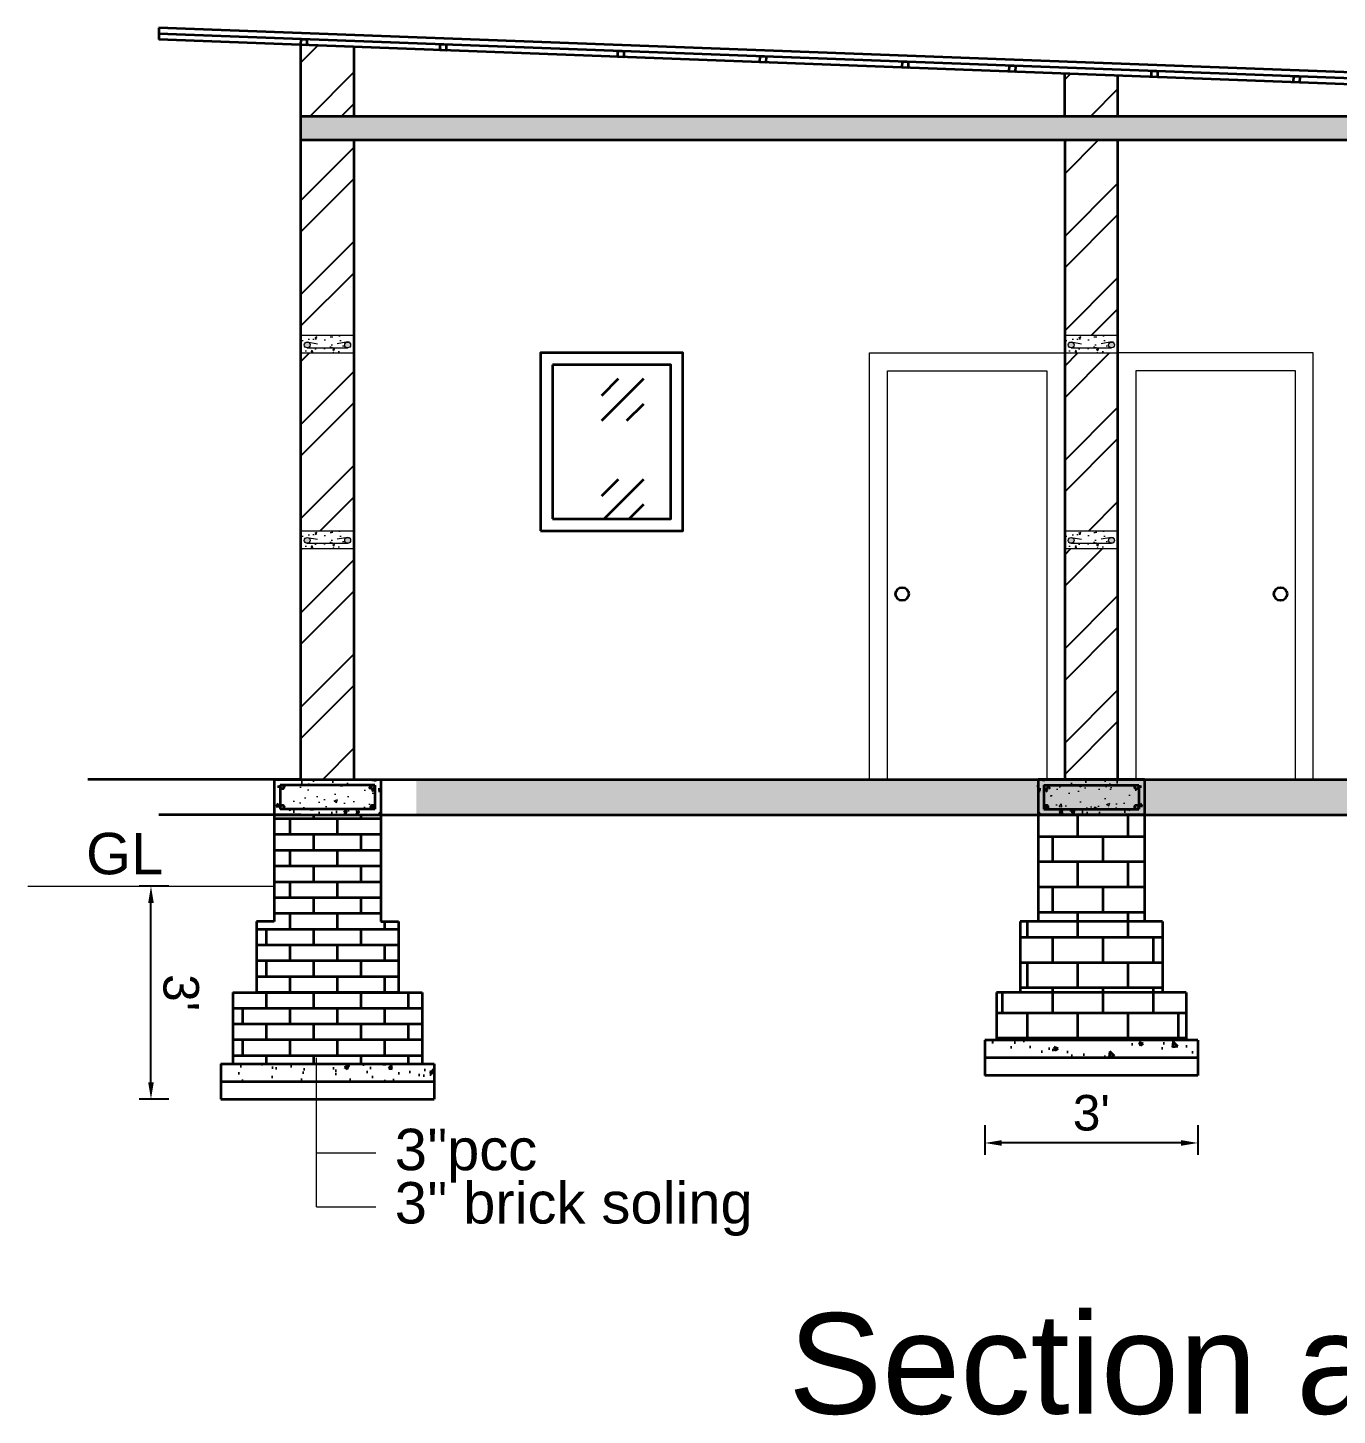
# Model space of a CAD drawing. Header units: inches. Extents: x 0 to 383786, y -45810 to 0.
# Drawn here: x 365330 to 365551.2, y -41310.9 to -41076.7 of the extents above; entities that cross this region are included whole.
import ezdxf

# ---------------------------------------------------------------- set-up
doc = ezdxf.new("R2010")
doc.units = ezdxf.units.IN
doc.header["$LTSCALE"] = 2
doc.header["$MEASUREMENT"] = 0
doc.header["$PDMODE"] = 34
doc.layers.get('0').update_dxf_attribs({"linetype": 'CONTINUOUS'})
doc.layers.get('DEFPOINTS').update_dxf_attribs({"color": 141, "linetype": 'CONTINUOUS'})
for name, color, linetype, lineweight in [('door', 20, 'CONTINUOUS', 35), ('steps', 253, 'CONTINUOUS', 20), ('WALL - A', 1, 'CONTINUOUS', 40)]:
    doc.layers.add(name, color=color, linetype=linetype, lineweight=lineweight)
doc.styles.add('Lettring Text', font='arial.ttf')
doc.styles.get("Standard").update_dxf_attribs({"font": 'ARIALN.TTF'})
doc.dimstyles.new('Copy of Standard', dxfattribs={"dimtxt": 6, "dimasz": 2.875, "dimexe": 2, "dimexo": 4, "dimgap": 2, "dimtad": 1, "dimdec": 0, "dimrnd": 1, "dimzin": 0, "dimdsep": 46, "dimlunit": 4, "dimtxsty": 'Lettring Text', "dimcen": 0.1, "dimclrd": 7, "dimclre": 7, "dimclrt": 7, "dimazin": 0, "dimtfac": 0.645, "dimtdec": 0, "dimtmove": 1, "dimatfit": 0, "dimfxl": 3, "dimfxlon": 1, "dimtfillclr": 256, "dimtolj": 1, "dimtzin": 0, "dimlwd": -1, "dimlwe": -1, "dimarcsym": 2})
pattern_1 = [(45, (8997.086, -4866.314), (-7.9549513, 7.9549513), []), (45, (9002.389, -4866.314), (-7.9549513, 7.9549513), [])]
pattern_2 = [(45, (8973.121, -4866.314), (-7.9549513, 7.9549513), []), (45, (8978.425, -4866.314), (-7.9549513, 7.9549513), [])]
pattern_3 = [(45, (8973.121, -4860.314), (-7.9549513, 7.9549513), []), (45, (8978.425, -4860.314), (-7.9549513, 7.9549513), [])]
pattern_4 = [(0, (397705.4217, 38049.28), (0, 4.25), []), (90, (397705.422, 38049.28), (-8.5, 5e-16), [4.25, -4.25]), (90, (397709.672, 38049.28), (-8.5, 5e-16), [-4.25, 4.25])]

# ---------------------------------------------------------------- blocks, each defined once
blk = doc.blocks.new('*D764')
at = {"color": 7, "transparency": 16777216}
for p, q in [((365353.85, -41221.58), (365348.85, -41221.58)), ((365350.85, -41254.7), (365350.85, -41224.46)), ((365353.85, -41257.58), (365348.85, -41257.58))]:
    blk.add_line(p, q, dxfattribs=at)
at = {"color": 7, "linetype": 'ByBlock', "transparency": 16777216}
for points in [[(365351.33, -41224.46), (365350.37, -41224.46), (365350.85, -41221.58)], [(365351.33, -41254.7), (365350.37, -41254.7), (365350.85, -41257.58)]]:
    blk.add_solid(points, dxfattribs=at)
at = {"layer": 'DEFPOINTS', "color": 0, "linetype": 'ByBlock', "transparency": 16777216}
for p in [(365350.85, -41221.58), (365362.66, -41221.58), (365362.67, -41257.58)]:
    blk.add_point(p, dxfattribs=at)
at = {"color": 7, "linetype": 'ByBlock', "lineweight": 5, "transparency": 16777216, "insert": (365355.92, -41239.58), "char_height": 6, "attachment_point": 5, "rotation": 270.0012, "style": 'Lettring Text'}
blk.add_mtext("\\A1;3'", dxfattribs=at)
blk = doc.blocks.new('*D763')
at = {"color": 7, "transparency": 16777216}
for p, q in [((365491.7, -41261.96), (365491.7, -41266.96)), ((365527.7, -41261.96), (365527.7, -41266.96)), ((365524.83, -41264.96), (365494.58, -41264.96))]:
    blk.add_line(p, q, dxfattribs=at)
at = {"color": 7, "linetype": 'ByBlock', "transparency": 16777216}
for points in [[(365494.58, -41264.48), (365494.58, -41265.44), (365491.7, -41264.96)], [(365524.83, -41264.48), (365524.83, -41265.44), (365527.7, -41264.96)]]:
    blk.add_solid(points, dxfattribs=at)
at = {"layer": 'DEFPOINTS', "color": 0, "linetype": 'ByBlock', "transparency": 16777216}
for p in [(365491.7, -41253.58), (365527.7, -41253.58), (365491.7, -41264.96)]:
    blk.add_point(p, dxfattribs=at)
at = {"color": 7, "linetype": 'ByBlock', "lineweight": 5, "transparency": 16777216, "insert": (365509.7, -41259.9), "char_height": 6, "attachment_point": 5, "style": 'Lettring Text'}
blk.add_mtext("\\A1;3'", dxfattribs=at)

msp = doc.modelspace()

# ---------------------------------------------------------------- hatches: boundary and pattern name
at = {"linetype": 'ByBlock', "lineweight": 5}
h = msp.add_hatch(dxfattribs=at)
h.set_pattern_fill('AR-CONC', scale=0.5, style=0)
h.set_pattern_definition([(50, (319137.2405, 27676.1743), (3.58630091, -0.31376067), [0.375, -4.125]), (355, (319137.2405, 27676.1743), (-0.69375667, 3.76096067), [0.3, -3.3]), (100.4514, (319137.5394, 27676.148), (2.89254691, 3.44719771), [0.31870095, -3.50571056]), (46.1842, (319137.2405, 27677.1743), (5.33620524, -0.82759507), [0.5625, -6.1875]), (96.6356, (319137.685, 27677.1053), (4.67331353, 4.87058935), [0.47805144, -5.258565]), (351.1842, (319137.2405, 27677.1743), (4.67330973, 4.870593), [0.45, -4.95]), (21, (319137.7405, 27676.9243), (2.98453526, -2.01309445), [0.375, -4.125]), (326, (319137.7405, 27676.9243), (1.21657666, 3.62575023), [0.3, -3.3]), (71.4514, (319137.9892, 27676.7566), (4.20111314, 1.61265248), [0.31870095, -3.50571056]), (37.5, (319137.2405, 27676.1743), (0.060799277, 1.66446927), [0, -3.26, 0, -3.35, 0, -3.3125]), (7.5, (319137.2405, 27676.1743), (1.315347687, 1.97205856), [0, -1.91, 0, -3.185, 0, -1.2625]), (327.5, (319136.1255, 27676.1743), (2.66911218, -0.112774359), [0, -1.25, 0, -3.9, 0, -5.175]), (317.5, (319135.6255, 27676.1743), (2.91593085, 0.50052491), [0, -1.625, 0, -2.59, 0, -3.675])])
h.paths.add_polyline_path([(365385.17, -41128.58), (365376.17, -41128.58), (365376.17, -41131.58), (365385.17, -41131.58)])
h.paths.add_polyline_path([(365384.07, -41130.71, -0.404321), (365383.59, -41130.22, -1), (365384.58, -41130.22, -0.424176), (365384.07, -41130.71), (365377.27, -41130.71, -0.424176), (365376.75, -41130.22, -1), (365377.74, -41130.22, -0.404321), (365377.27, -41130.71)], flags=16)
h = msp.add_hatch(color=7, dxfattribs=at)
h.paths.add_polyline_path([(365384.58, -41130.22, 0.414214), (365384.08, -41129.72), (365383.91, -41129.75, 0.315664), (365383.59, -41130.22, 1)])
h.paths.add_polyline_path([(365377.42, -41129.75), (365377.25, -41129.72, 0.414214), (365376.75, -41130.22, 0.404321), (365377.23, -41130.71), (365377.27, -41130.71, 0.404321), (365377.74, -41130.22, 0.315664)])
h = msp.add_hatch(dxfattribs=at)
h.set_pattern_fill('AR-CONC', scale=0.5, style=0)
h.set_pattern_definition([(50, (319266.2758, 27676.1743), (3.58630091, -0.31376067), [0.375, -4.125]), (355, (319266.276, 27676.1743), (-0.69375667, 3.76096067), [0.3, -3.3]), (100.4514, (319266.5747, 27676.148), (2.89254691, 3.44719771), [0.31870095, -3.50571056]), (46.1842, (319266.276, 27677.1743), (5.33620524, -0.82759507), [0.5625, -6.1875]), (96.6356, (319266.7205, 27677.1053), (4.67331353, 4.87058935), [0.47805144, -5.258565]), (351.1842, (319266.276, 27677.1743), (4.67330973, 4.870593), [0.45, -4.95]), (21, (319266.7758, 27676.9243), (2.98453526, -2.01309445), [0.375, -4.125]), (326, (319266.776, 27676.9243), (1.21657666, 3.62575023), [0.3, -3.3]), (71.4514, (319267.0245, 27676.7566), (4.20111314, 1.61265248), [0.31870095, -3.50571056]), (37.5, (319266.2758, 27676.1743), (0.060799277, 1.66446927), [0, -3.26, 0, -3.35, 0, -3.3125]), (7.5, (319266.2758, 27676.1743), (1.315347687, 1.97205856), [0, -1.91, 0, -3.185, 0, -1.2625]), (327.5, (319265.1608, 27676.1743), (2.66911218, -0.112774359), [0, -1.25, 0, -3.9, 0, -5.175]), (317.5, (319264.6608, 27676.1743), (2.91593085, 0.50052491), [0, -1.625, 0, -2.59, 0, -3.675])])
h.paths.add_polyline_path([(365514.2, -41128.58), (365505.2, -41128.58), (365505.2, -41131.58), (365514.2, -41131.58)])
h.paths.add_polyline_path([(365513.1, -41130.71, -0.404321), (365512.62, -41130.22, -1), (365513.61, -41130.22, -0.424176), (365513.1, -41130.71), (365506.3, -41130.71, -0.424176), (365505.79, -41130.22, -1), (365506.78, -41130.22, -0.404321), (365506.3, -41130.71)], flags=16)
h = msp.add_hatch(color=7, dxfattribs=at)
h.paths.add_polyline_path([(365513.61, -41130.22, 0.414214), (365513.12, -41129.72), (365512.95, -41129.75, 0.315664), (365512.62, -41130.22, 1)])
h.paths.add_polyline_path([(365506.45, -41129.75), (365506.28, -41129.72, 0.414214), (365505.79, -41130.22, 0.404321), (365506.27, -41130.71), (365506.3, -41130.71, 0.404321), (365506.78, -41130.22, 0.315664)])
h = msp.add_hatch(dxfattribs=at)
h.set_pattern_fill('AR-CONC', scale=0.5, style=0)
h.set_pattern_definition([(50, (319137.2405, 27643.1743), (3.58630091, -0.31376067), [0.375, -4.125]), (355, (319137.2405, 27643.1743), (-0.69375667, 3.76096067), [0.3, -3.3]), (100.4514, (319137.5394, 27643.148), (2.89254691, 3.44719771), [0.31870095, -3.50571056]), (46.1842, (319137.2405, 27644.1743), (5.33620524, -0.82759507), [0.5625, -6.1875]), (96.6356, (319137.685, 27644.1053), (4.67331353, 4.87058935), [0.47805144, -5.258565]), (351.1842, (319137.2405, 27644.1743), (4.67330973, 4.870593), [0.45, -4.95]), (21, (319137.7405, 27643.9243), (2.98453526, -2.01309445), [0.375, -4.125]), (326, (319137.7405, 27643.9243), (1.21657666, 3.62575023), [0.3, -3.3]), (71.4514, (319137.9892, 27643.7566), (4.20111314, 1.61265248), [0.31870095, -3.50571056]), (37.5, (319137.2405, 27643.1743), (0.060799277, 1.66446927), [0, -3.26, 0, -3.35, 0, -3.3125]), (7.5, (319137.2405, 27643.1743), (1.315347687, 1.97205856), [0, -1.91, 0, -3.185, 0, -1.2625]), (327.5, (319136.1255, 27643.1743), (2.66911218, -0.112774359), [0, -1.25, 0, -3.9, 0, -5.175]), (317.5, (319135.6255, 27643.1743), (2.91593085, 0.50052491), [0, -1.625, 0, -2.59, 0, -3.675])])
h.paths.add_polyline_path([(365385.17, -41161.58), (365376.17, -41161.58), (365376.17, -41164.58), (365385.17, -41164.58)])
h.paths.add_polyline_path([(365384.07, -41163.71, -0.404321), (365383.59, -41163.22, -1), (365384.58, -41163.22, -0.424176), (365384.07, -41163.71), (365377.27, -41163.71, -0.424176), (365376.75, -41163.22, -1), (365377.74, -41163.22, -0.404321), (365377.27, -41163.71)], flags=16)
h = msp.add_hatch(color=7, dxfattribs=at)
h.paths.add_polyline_path([(365384.58, -41163.22, 0.414214), (365384.08, -41162.72), (365383.91, -41162.75, 0.315664), (365383.59, -41163.22, 1)])
h.paths.add_polyline_path([(365377.42, -41162.75), (365377.25, -41162.72, 0.414214), (365376.75, -41163.22, 0.404321), (365377.23, -41163.71), (365377.27, -41163.71, 0.404321), (365377.74, -41163.22, 0.315664)])
h = msp.add_hatch(dxfattribs=at)
h.set_pattern_fill('AR-CONC', scale=0.5, style=0)
h.set_pattern_definition([(50, (319266.2758, 27643.1743), (3.58630091, -0.31376067), [0.375, -4.125]), (355, (319266.276, 27643.1743), (-0.69375667, 3.76096067), [0.3, -3.3]), (100.4514, (319266.5747, 27643.148), (2.89254691, 3.44719771), [0.31870095, -3.50571056]), (46.1842, (319266.276, 27644.1743), (5.33620524, -0.82759507), [0.5625, -6.1875]), (96.6356, (319266.7205, 27644.1053), (4.67331353, 4.87058935), [0.47805144, -5.258565]), (351.1842, (319266.276, 27644.1743), (4.67330973, 4.870593), [0.45, -4.95]), (21, (319266.7758, 27643.9243), (2.98453526, -2.01309445), [0.375, -4.125]), (326, (319266.776, 27643.9243), (1.21657666, 3.62575023), [0.3, -3.3]), (71.4514, (319267.0245, 27643.7566), (4.20111314, 1.61265248), [0.31870095, -3.50571056]), (37.5, (319266.2758, 27643.1743), (0.060799277, 1.66446927), [0, -3.26, 0, -3.35, 0, -3.3125]), (7.5, (319266.2758, 27643.1743), (1.315347687, 1.97205856), [0, -1.91, 0, -3.185, 0, -1.2625]), (327.5, (319265.1608, 27643.1743), (2.66911218, -0.112774359), [0, -1.25, 0, -3.9, 0, -5.175]), (317.5, (319264.6608, 27643.1743), (2.91593085, 0.50052491), [0, -1.625, 0, -2.59, 0, -3.675])])
h.paths.add_polyline_path([(365514.2, -41161.58), (365505.2, -41161.58), (365505.2, -41164.58), (365514.2, -41164.58)])
h.paths.add_polyline_path([(365513.1, -41163.71, -0.404321), (365512.62, -41163.22, -1), (365513.61, -41163.22, -0.424176), (365513.1, -41163.71), (365506.3, -41163.71, -0.424176), (365505.79, -41163.22, -1), (365506.78, -41163.22, -0.404321), (365506.3, -41163.71)], flags=16)
h = msp.add_hatch(color=7, dxfattribs=at)
h.paths.add_polyline_path([(365513.61, -41163.22, 0.414214), (365513.12, -41162.72), (365512.95, -41162.75, 0.315664), (365512.62, -41163.22, 1)])
h.paths.add_polyline_path([(365506.45, -41162.75), (365506.28, -41162.72, 0.414214), (365505.79, -41163.22, 0.404321), (365506.27, -41163.71), (365506.3, -41163.71, 0.404321), (365506.78, -41163.22, 0.315664)])
at = {"layer": 'door', "ltscale": 0.5}
h = msp.add_hatch(dxfattribs=at)
h.set_pattern_fill('GOST_GLASS', color=256, scale=2)
h.set_pattern_definition([(45, (8502.125, -8101.303), (16.97056275, 0), [10, -14]), (45, (8506.367, -8101.303), (16.97056275, 0), [4, -20]), (45, (8502.125, -8097.06), (16.97056275, 0), [4, -20])])
h.paths.add_polyline_path([(365418.67, -41159.58), (365438.67, -41159.58), (365438.67, -41133.58), (365418.67, -41133.58)])
h = msp.add_hatch(dxfattribs=at)
h.set_pattern_fill('AR-CONC', color=256, scale=0.8, style=0)
h.set_pattern_definition([(50, (301052.419, 75308.6453), (5.73808146, -0.50201708), [0.6, -6.6]), (355, (301052.419, 75308.6453), (-1.11001067, 6.01753707), [0.48, -5.28]), (100.4514, (301052.897, 75308.6035), (4.62807505, 5.51551634), [0.50992152, -5.6091369]), (46.1842, (301052.419, 75310.245), (8.5379284, -1.3241521), [0.9, -9.9]), (96.6356, (301053.13, 75310.135), (7.47730164, 7.79294297), [0.7648823, -8.413704]), (351.1842, (301052.419, 75310.245), (7.47729556, 7.7929488), [0.72, -7.92]), (21, (301053.219, 75309.8453), (4.77525642, -3.22095113), [0.6, -6.6]), (326, (301053.219, 75309.8453), (1.94652266, 5.80120036), [0.48, -5.28]), (71.4514, (301053.617, 75309.577), (6.72178103, 2.58024397), [0.50992152, -5.6091369]), (37.5, (301052.4188, 75308.6453), (0.097278843, 2.66315083), [0, -5.216, 0, -5.36, 0, -5.3]), (7.5, (301052.4188, 75308.6453), (2.1045563, 3.155293695), [0, -3.056, 0, -5.096, 0, -2.02]), (327.5, (301050.6348, 75308.6453), (4.27057949, -0.180438974), [0, -2, 0, -6.24, 0, -8.28]), (317.5, (301049.835, 75308.6453), (4.66548935, 0.80083986), [0, -2.6, 0, -4.144, 0, -5.88])])
h.paths.add_polyline_path([(365389.67, -41203.58), (365371.67, -41203.58), (365371.67, -41209.58), (365389.67, -41209.58), (365389.67, -41204.53)])
h.paths.add_polyline_path([(365388.67, -41204.53), (365388.67, -41208.58), (365372.67, -41208.58), (365372.67, -41204.53), (365372.97, -41204.53, -0.049683), (365373.03, -41204.53)], flags=16)
h.paths.add_polyline_path([(365388.66, -41204.86, -1), (365387.99, -41204.86, -1)], flags=0)
h.paths.add_polyline_path([(365388.67, -41208.24, -1), (365388, -41208.24, -1)], flags=16)
h.paths.add_polyline_path([(365373.33, -41208.24, -1), (365372.67, -41208.24, -1)], flags=16)
h = msp.add_hatch(color=256, dxfattribs=at)
h.paths.add_polyline_path([(365373.33, -41204.86, 0.385424), (365373.03, -41204.53), (365372.97, -41204.53, 0.385424), (365372.67, -41204.86, 1)])
h.paths.add_polyline_path([(365372.67, -41208.24, 1), (365373.33, -41208.24, 1)])
h.paths.add_polyline_path([(365387.99, -41204.86, 1), (365388.66, -41204.86, 1)])
h.paths.add_polyline_path([(365388, -41208.24, 1), (365388.67, -41208.24, 1)])
h = msp.add_hatch(dxfattribs=at)
h.set_pattern_fill('AR-CONC', color=256, scale=0.8, style=0)
h.set_pattern_definition([(130, (429837.948, 75308.6453), (-5.73808146, -0.50201708), [0.6, -6.6]), (185, (429837.948, 75308.6453), (1.11001067, 6.01753707), [0.48, -5.28]), (79.5486, (429837.47, 75308.6035), (-4.62807505, 5.51551634), [0.50992152, -5.6091369]), (133.8158, (429837.948, 75310.245), (-8.5379284, -1.3241521), [0.9, -9.9]), (83.3644, (429837.2364, 75310.135), (-7.47730164, 7.79294297), [0.7648823, -8.413704]), (188.8158, (429837.948, 75310.245), (-7.47729556, 7.7929488), [0.72, -7.92]), (159, (429837.148, 75309.8453), (-4.77525642, -3.22095113), [0.6, -6.6]), (214, (429837.148, 75309.8453), (-1.94652266, 5.80120036), [0.48, -5.28]), (108.5486, (429836.75, 75309.577), (-6.72178103, 2.58024397), [0.50992152, -5.6091369]), (142.5, (429837.948, 75308.6453), (-0.097278843, 2.66315083), [0, -5.216, 0, -5.36, 0, -5.3]), (172.5, (429837.948, 75308.6453), (-2.1045563, 3.155293695), [0, -3.056, 0, -5.096, 0, -2.02]), (212.5, (429839.732, 75308.6453), (-4.27057949, -0.180438974), [0, -2, 0, -6.24, 0, -8.28]), (222.5, (429840.532, 75308.6453), (-4.66548935, 0.80083986), [0, -2.6, 0, -4.144, 0, -5.88])])
h.paths.add_polyline_path([(365518.7, -41203.58), (365518.7, -41209.58), (365500.7, -41209.58), (365500.7, -41204.53), (365500.7, -41203.58)])
h.paths.add_polyline_path([(365517.7, -41208.58), (365517.7, -41204.53), (365517.4, -41204.53, 0.049683), (365517.33, -41204.53), (365501.7, -41204.53), (365501.7, -41208.58)], flags=16)
h.paths.add_polyline_path([(365502.38, -41204.86, 1), (365501.71, -41204.86, 1)], flags=0)
h.paths.add_polyline_path([(365502.37, -41208.24, 1), (365501.7, -41208.24, 1)], flags=16)
h.paths.add_polyline_path([(365517.7, -41208.24, 1), (365517.03, -41208.24, 1)], flags=16)
h = msp.add_hatch(dxfattribs=at)
h.set_pattern_fill('AR-BRSTD', color=256)
h.set_pattern_definition([(0, (209978.3449, -14316.149), (0, 2.667), []), (90, (209978.345, -14316.149), (-4, 2.667), [2.667, -2.667])])
h.paths.add_polyline_path([(365389.67, -41209.58), (365371.67, -41209.58), (365371.67, -41227.58), (365389.67, -41227.58)])
h.paths.add_polyline_path([(365392.67, -41227.58), (365368.67, -41227.58), (365368.67, -41239.58), (365389.67, -41239.58), (365392.67, -41239.58)])
h.paths.add_polyline_path([(365396.67, -41239.58), (365389.67, -41239.58), (365368.67, -41239.58), (365364.67, -41239.58), (365364.67, -41251.58), (365396.67, -41251.58)])
h = msp.add_hatch(dxfattribs=at)
h.set_pattern_fill('BRICK', color=256, scale=17, style=0)
h.set_pattern_definition(pattern_4)
h.paths.add_polyline_path([(365497.7, -41227.58), (365521.7, -41227.58), (365521.7, -41239.58), (365500.7, -41239.58), (365497.7, -41239.58)])
h.paths.add_polyline_path([(365500.7, -41209.58), (365518.7, -41209.58), (365518.7, -41215.58), (365518.7, -41227.58), (365500.7, -41227.58)])
h = msp.add_hatch(dxfattribs=at)
h.set_pattern_fill('BRICK', color=256, scale=17, style=0)
h.set_pattern_definition(pattern_4)
h.paths.add_polyline_path([(365493.7, -41239.58), (365525.7, -41239.58), (365525.7, -41247.58), (365493.7, -41247.58)])
h = msp.add_hatch(dxfattribs=at)
h.set_pattern_fill('AR-CONC', color=256, style=0)
h.set_pattern_definition([(130, (370091.4405, 27195.304), (-7.17260183, -0.62752135), [0.75, -8.25]), (185, (370091.4405, 27195.304), (1.3875133, 7.5219213), [0.6, -6.6]), (79.5486, (370090.843, 27195.252), (-5.7850938, 6.8943954), [0.6374019, -7.0114211]), (133.8158, (370091.4405, 27197.304), (-10.6724105, -1.6551901), [1.125, -12.375]), (83.3644, (370090.551, 27197.166), (-9.346627, 9.7411787), [0.9561029, -10.51713]), (188.8158, (370091.44, 27197.304), (-9.3466195, 9.741186), [0.9, -9.9]), (159, (370090.4405, 27196.804), (-5.9690705, -4.0261889), [0.75, -8.25]), (214, (370090.4405, 27196.804), (-2.4331533, 7.25150045), [0.6, -6.6]), (108.5486, (370089.943, 27196.4685), (-8.4022263, 3.225305), [0.6374019, -7.0114211]), (142.5, (370091.4405, 27195.304), (-0.12159855, 3.32893854), [0, -6.52, 0, -6.7, 0, -6.625]), (172.5, (370091.4405, 27195.304), (-2.63069537, 3.94411712), [0, -3.82, 0, -6.37, 0, -2.525]), (212.5, (370093.6705, 27195.304), (-5.33822436, -0.22554872), [0, -2.5, 0, -7.8, 0, -10.35]), (222.5, (370094.6705, 27195.304), (-5.8318617, 1.00104982), [0, -3.25, 0, -5.18, 0, -7.35])])
h.paths.add_polyline_path([(365527.7, -41247.58), (365527.7, -41250.58), (365513.15, -41250.58), (365513.15, -41247.58)])
h.paths.add_polyline_path([(365513.15, -41250.58), (365491.7, -41250.58), (365491.7, -41247.58), (365513.15, -41247.58)])
h = msp.add_hatch(dxfattribs=at)
h.set_pattern_fill('AR-CONC', color=256, style=0)
h.set_pattern_definition([(50, (360612.9263, 27191.304), (7.17260183, -0.62752135), [0.75, -8.25]), (355, (360612.926, 27191.304), (-1.3875133, 7.5219213), [0.6, -6.6]), (100.4514, (360613.524, 27191.252), (5.7850938, 6.8943954), [0.6374019, -7.0114211]), (46.1842, (360612.926, 27193.304), (10.6724105, -1.6551901), [1.125, -12.375]), (96.6356, (360613.816, 27193.166), (9.346627, 9.7411787), [0.9561029, -10.51713]), (351.1842, (360612.926, 27193.304), (9.3466195, 9.741186), [0.9, -9.9]), (21, (360613.9263, 27192.804), (5.9690705, -4.0261889), [0.75, -8.25]), (326, (360613.926, 27192.804), (2.4331533, 7.25150045), [0.6, -6.6]), (71.4514, (360614.424, 27192.4685), (8.4022263, 3.225305), [0.6374019, -7.0114211]), (37.5, (360612.9263, 27191.304), (0.12159855, 3.32893854), [0, -6.52, 0, -6.7, 0, -6.625]), (7.5, (360612.9263, 27191.304), (2.63069537, 3.94411712), [0, -3.82, 0, -6.37, 0, -2.525]), (327.5, (360610.6963, 27191.304), (5.33822436, -0.22554872), [0, -2.5, 0, -7.8, 0, -10.35]), (317.5, (360609.6963, 27191.304), (5.8318617, 1.00104982), [0, -3.25, 0, -5.18, 0, -7.35])])
h.paths.add_polyline_path([(365398.67, -41251.58), (365362.67, -41251.58), (365362.67, -41254.58), (365398.67, -41254.58)])
at = {"layer": 'steps', "ltscale": 0.3}
h = msp.add_hatch(dxfattribs=at)
h.set_pattern_fill('AR-CONC', scale=0.8, style=0)
h.set_pattern_definition([(50, (8973.1213, -4860.314), (5.73808146, -0.50201708), [0.6, -6.6]), (355, (8973.121, -4860.314), (-1.11001067, 6.01753707), [0.48, -5.28]), (100.4514445, (8973.5994, -4860.356), (4.62807077, 5.51551993), [0.50992154, -5.6091369]), (46.1842, (8973.121, -4858.714), (8.53793065, -1.32415425), [0.9, -9.9]), (96.6356355, (8973.833, -4858.8245), (7.47729557, 7.7929488), [0.76488274, -8.41371008]), (351.184164, (8973.121, -4858.714), (7.47729556, 7.7929488), [0.72, -7.92]), (21, (8973.9213, -4859.114), (4.77525642, -3.220951125), [0.6, -6.6]), (326, (8973.921, -4859.114), (1.94652266, 5.80120036), [0.48, -5.28]), (71.4514447, (8974.319, -4859.3825), (6.72177901, 2.58024922), [0.50992152, -5.6091369]), (37.5, (8973.1213, -4860.3141), (0.097278843, 2.663150831), [0, -5.216, 0, -5.36, 0, -5.3]), (7.5, (8973.1213, -4860.314), (2.1045563, 3.155293695), [0, -3.056, 0, -5.096, 0, -2.02]), (327.5, (8971.3373, -4860.3141), (4.27057949, -0.180438974), [0, -2, 0, -6.24, 0, -8.28]), (317.5, (8970.5373, -4860.314), (4.665489355, 0.80083986), [0, -2.6, 0, -4.144, 0, -5.88])])
h.paths.add_polyline_path([(365376.17, -41091.58), (365376.17, -41095.58), (365697.17, -41095.58), (365697.17, -41091.58)])
h = msp.add_hatch(dxfattribs=at)
h.set_pattern_fill('AR-CONC', scale=0.8, style=0)
h.set_pattern_definition([(50, (9019.0775, -8067.2036), (5.73808146, -0.50201708), [0.6, -6.6]), (355, (9019.0775, -8067.2036), (-1.11001067, 6.01753707), [0.48, -5.28]), (100.4514445, (9019.5557, -8067.2454), (4.62807077, 5.51551993), [0.50992154, -5.6091369]), (46.1842, (9019.0775, -8065.6036), (8.53793065, -1.32415425), [0.9, -9.9]), (96.6356355, (9019.789, -8065.714), (7.47729557, 7.7929488), [0.76488274, -8.41371008]), (351.184164, (9019.0775, -8065.604), (7.47729556, 7.7929488), [0.72, -7.92]), (21, (9019.8775, -8066.0036), (4.77525642, -3.220951125), [0.6, -6.6]), (326, (9019.8775, -8066.0036), (1.94652266, 5.80120036), [0.48, -5.28]), (71.4514447, (9020.2755, -8066.272), (6.72177901, 2.58024922), [0.50992152, -5.6091369]), (37.5, (9019.0775, -8067.2036), (0.097278843, 2.663150831), [0, -5.216, 0, -5.36, 0, -5.3]), (7.5, (9019.0775, -8067.2036), (2.1045563, 3.155293695), [0, -3.056, 0, -5.096, 0, -2.02]), (327.5, (9017.2935, -8067.2036), (4.27057949, -0.180438974), [0, -2, 0, -6.24, 0, -8.28]), (317.5, (9016.4935, -8067.2036), (4.665489355, 0.80083986), [0, -2.6, 0, -4.144, 0, -5.88])])
h.paths.add_polyline_path([(365388.67, -41204.53), (365372.67, -41204.53), (365372.67, -41208.58), (365388.67, -41208.58)])
h = msp.add_hatch(dxfattribs=at)
h.set_pattern_fill('AR-CONC', scale=0.8, style=0)
h.set_pattern_definition([(50, (9025.0775, -8067.2036), (5.73808146, -0.50201708), [0.6, -6.6]), (355, (9025.0775, -8067.2036), (-1.11001067, 6.01753707), [0.48, -5.28]), (100.4514445, (9025.5557, -8067.2454), (4.62807077, 5.51551993), [0.50992154, -5.6091369]), (46.1842, (9025.0775, -8065.6036), (8.53793065, -1.32415425), [0.9, -9.9]), (96.6356355, (9025.789, -8065.714), (7.47729557, 7.7929488), [0.76488274, -8.41371008]), (351.184164, (9025.0775, -8065.604), (7.47729556, 7.7929488), [0.72, -7.92]), (21, (9025.8775, -8066.0036), (4.77525642, -3.220951125), [0.6, -6.6]), (326, (9025.8775, -8066.0036), (1.94652266, 5.80120036), [0.48, -5.28]), (71.4514447, (9026.2755, -8066.272), (6.72177901, 2.58024922), [0.50992152, -5.6091369]), (37.5, (9025.0775, -8067.2036), (0.097278843, 2.663150831), [0, -5.216, 0, -5.36, 0, -5.3]), (7.5, (9025.0775, -8067.2036), (2.1045563, 3.155293695), [0, -3.056, 0, -5.096, 0, -2.02]), (327.5, (9023.2935, -8067.2036), (4.27057949, -0.180438974), [0, -2, 0, -6.24, 0, -8.28]), (317.5, (9022.4935, -8067.2036), (4.665489355, 0.80083986), [0, -2.6, 0, -4.144, 0, -5.88])])
h.paths.add_polyline_path([(365530.67, -41203.58), (365395.67, -41203.58), (365395.67, -41209.58), (365530.67, -41209.58)])
h = msp.add_hatch(dxfattribs=at)
h.set_pattern_fill('AR-CONC', scale=0.8, style=0)
h.set_pattern_definition([(50, (9032.613, -8067.2036), (5.73808146, -0.50201708), [0.6, -6.6]), (355, (9032.613, -8067.2036), (-1.11001067, 6.01753707), [0.48, -5.28]), (100.4514445, (9033.091, -8067.2454), (4.62807077, 5.51551993), [0.50992154, -5.6091369]), (46.1842, (9032.613, -8065.6036), (8.53793065, -1.32415425), [0.9, -9.9]), (96.6356355, (9033.324, -8065.714), (7.47729557, 7.7929488), [0.76488274, -8.41371008]), (351.184164, (9032.613, -8065.604), (7.47729556, 7.7929488), [0.72, -7.92]), (21, (9033.413, -8066.0036), (4.77525642, -3.220951125), [0.6, -6.6]), (326, (9033.413, -8066.0036), (1.94652266, 5.80120036), [0.48, -5.28]), (71.4514447, (9033.811, -8066.272), (6.72177901, 2.58024922), [0.50992152, -5.6091369]), (37.5, (9032.6128, -8067.2036), (0.097278843, 2.663150831), [0, -5.216, 0, -5.36, 0, -5.3]), (7.5, (9032.6128, -8067.2036), (2.1045563, 3.155293695), [0, -3.056, 0, -5.096, 0, -2.02]), (327.5, (9030.8288, -8067.2036), (4.27057949, -0.180438974), [0, -2, 0, -6.24, 0, -8.28]), (317.5, (9030.029, -8067.2036), (4.665489355, 0.80083986), [0, -2.6, 0, -4.144, 0, -5.88])])
h.paths.add_polyline_path([(365501.7, -41204.53), (365517.7, -41204.53), (365517.7, -41208.58), (365501.7, -41208.58)])
h = msp.add_hatch(dxfattribs=at)
h.set_pattern_fill('AR-CONC', scale=0.8, style=0)
h.set_pattern_definition([(50, (9003.086, -4860.314), (5.73808146, -0.50201708), [0.6, -6.6]), (355, (9003.086, -4860.314), (-1.11001067, 6.01753707), [0.48, -5.28]), (100.4514445, (9003.564, -4860.356), (4.62807077, 5.51551993), [0.50992154, -5.6091369]), (46.1842, (9003.086, -4858.714), (8.53793065, -1.32415425), [0.9, -9.9]), (96.6356355, (9003.7974, -4858.8245), (7.47729557, 7.7929488), [0.76488274, -8.41371008]), (351.184164, (9003.086, -4858.714), (7.47729556, 7.7929488), [0.72, -7.92]), (21, (9003.886, -4859.114), (4.77525642, -3.220951125), [0.6, -6.6]), (326, (9003.886, -4859.114), (1.94652266, 5.80120036), [0.48, -5.28]), (71.4514447, (9004.284, -4859.3825), (6.72177901, 2.58024922), [0.50992152, -5.6091369]), (37.5, (9003.086, -4860.3141), (0.097278843, 2.663150831), [0, -5.216, 0, -5.36, 0, -5.3]), (7.5, (9003.086, -4860.314), (2.1045563, 3.155293695), [0, -3.056, 0, -5.096, 0, -2.02]), (327.5, (9001.302, -4860.3141), (4.27057949, -0.180438974), [0, -2, 0, -6.24, 0, -8.28]), (317.5, (9000.502, -4860.314), (4.665489355, 0.80083986), [0, -2.6, 0, -4.144, 0, -5.88])])
h.paths.add_polyline_path([(365518.7, -41203.58), (365518.7, -41209.58), (365683.67, -41209.58), (365683.67, -41203.58)])
at = {"layer": 'WALL - A', "lineweight": 25}
h = msp.add_hatch(dxfattribs=at)
h.set_pattern_fill('ANSI32', color=256, scale=30, style=0)
h.set_pattern_definition([(45, (7786.369, 19.224), (-7.9549513, 7.9549513), []), (45, (7791.672, 19.224), (-7.9549513, 7.9549513), [])])
h.paths.add_polyline_path([(365385.17, -41079.9), (365377.17, -41079.6), (365377.17, -41079.6), (365376.17, -41079.57), (365376.17, -41091.58), (365385.17, -41091.58)])
h = msp.add_hatch(dxfattribs=at)
h.set_pattern_fill('ANSI32', color=256, scale=30, style=0)
h.set_pattern_definition(pattern_3)
h.paths.add_polyline_path([(365505.2, -41091.58), (365514.2, -41091.58), (365514.2, -41084.74), (365505.2, -41084.4)])
h = msp.add_hatch(dxfattribs=at)
h.set_pattern_fill('ANSI32', color=256, scale=30, style=0)
h.set_pattern_definition([(45, (8997.086, -4860.314), (-7.9549513, 7.9549513), []), (45, (9002.389, -4860.314), (-7.9549513, 7.9549513), [])])
h.paths.add_polyline_path([(365385.17, -41095.58), (365376.17, -41095.58), (365376.17, -41128.58), (365385.17, -41128.58)])
h = msp.add_hatch(dxfattribs=at)
h.set_pattern_fill('ANSI32', color=256, scale=30, style=0)
h.set_pattern_definition(pattern_3)
h.paths.add_polyline_path([(365505.2, -41128.58), (365514.2, -41128.58), (365514.2, -41095.58), (365505.2, -41095.58)])
h = msp.add_hatch(dxfattribs=at)
h.set_pattern_fill('ANSI32', color=256, scale=30, style=0)
h.set_pattern_definition(pattern_1)
h.paths.add_polyline_path([(365376.17, -41161.58), (365385.17, -41161.58), (365385.17, -41131.58), (365376.17, -41131.58)])
h = msp.add_hatch(dxfattribs=at)
h.set_pattern_fill('ANSI32', color=256, scale=30, style=0)
h.set_pattern_definition(pattern_2)
h.paths.add_polyline_path([(365505.2, -41161.58), (365514.2, -41161.58), (365514.2, -41131.58), (365505.2, -41131.58)])
h = msp.add_hatch(dxfattribs=at)
h.set_pattern_fill('ANSI32', color=256, scale=30, style=0)
h.set_pattern_definition(pattern_1)
h.paths.add_polyline_path([(365376.17, -41203.58), (365385.17, -41203.58), (365385.17, -41164.58), (365376.17, -41164.58)])
h = msp.add_hatch(dxfattribs=at)
h.set_pattern_fill('ANSI32', color=256, scale=30, style=0)
h.set_pattern_definition(pattern_2)
h.paths.add_polyline_path([(365514.2, -41164.58), (365505.2, -41164.58), (365505.2, -41203.58), (365514.2, -41203.58)])

# ---------------------------------------------------------------- linework, layer by layer
at = {"color": 7, "linetype": 'ByBlock', "lineweight": 5}
for p, q in [((365376.17, -41128.58), (365385.17, -41128.58)), ((365377.25, -41129.72), (365379, -41130.03)), ((365384.08, -41129.72), (365382.33, -41130.03)), ((365505.2, -41128.58), (365514.2, -41128.58)), ((365506.28, -41129.72), (365508.03, -41130.03)), ((365513.12, -41129.72), (365511.37, -41130.03)), ((365376.17, -41131.58), (365385.17, -41131.58)), ((365376.17, -41131.58), (365385.17, -41131.58)), ((365377.23, -41130.71), (365384.08, -41130.71)), ((365505.2, -41131.58), (365514.2, -41131.58)), ((365505.2, -41131.58), (365514.2, -41131.58)), ((365506.27, -41130.71), (365513.12, -41130.71)), ((365376.17, -41161.58), (365385.17, -41161.58)), ((365377.25, -41162.72), (365379, -41163.03)), ((365384.08, -41162.72), (365382.33, -41163.03)), ((365505.2, -41161.58), (365514.2, -41161.58)), ((365506.28, -41162.72), (365508.03, -41163.03)), ((365513.12, -41162.72), (365511.37, -41163.03)), ((365376.17, -41164.58), (365385.17, -41164.58)), ((365376.17, -41164.58), (365385.17, -41164.58)), ((365377.23, -41163.71), (365384.08, -41163.71)), ((365505.2, -41164.58), (365514.2, -41164.58)), ((365505.2, -41164.58), (365514.2, -41164.58)), ((365506.27, -41163.71), (365513.12, -41163.71)), ((365378.81, -41275.74), (365378.81, -41250.58)), ((365378.81, -41266.65), (365388.81, -41266.65)), ((365378.81, -41275.74), (365388.81, -41275.74))]:
    msp.add_line(p, q, dxfattribs=at)
at = {"color": 7, "linetype": 'ByBlock', "lineweight": 5, "ltscale": 10}
msp.add_line((365330.03, -41221.58), (365371.67, -41221.58), dxfattribs=at)
at = {"color": 7, "linetype": 'ByBlock', "lineweight": 5}
for centre in [(365377.25, -41130.22), (365384.08, -41130.22), (365506.28, -41130.22), (365513.12, -41130.22), (365377.25, -41163.22), (365384.08, -41163.22), (365506.28, -41163.22), (365513.12, -41163.22)]:
    msp.add_circle(centre, 0.496, dxfattribs=at)
at = {"layer": 'door', "ltscale": 0.5}
for p, q in [((365721.17, -41090.49), (365352.17, -41076.66)), ((365352.17, -41076.66), (365352.17, -41078.67)), ((365721.17, -41091.49), (365352.17, -41077.67)), ((365721.17, -41092.49), (365352.17, -41078.67)), ((365376.17, -41091.58), (365376.17, -41079.57)), ((365385.17, -41091.58), (365385.17, -41079.9)), ((365505.2, -41091.58), (365505.2, -41084.4)), ((365514.2, -41091.58), (365514.2, -41084.74)), ((365376.17, -41203.58), (365376.17, -41091.58)), ((365376.17, -41091.58), (365697.17, -41091.58)), ((365376.17, -41095.58), (365697.17, -41095.58)), ((365385.17, -41203.58), (365385.17, -41095.58)), ((365505.2, -41095.58), (365505.2, -41203.58)), ((365514.2, -41203.58), (365514.2, -41095.58)), ((365418.67, -41133.58), (365418.67, -41159.58)), ((365376.17, -41203.58), (365340.17, -41203.58)), ((365371.67, -41203.58), (365389.67, -41203.58)), ((365371.67, -41203.58), (365371.67, -41227.58)), ((365388.67, -41204.53), (365372.67, -41204.53)), ((365372.67, -41204.53), (365372.67, -41208.58)), ((365376.17, -41203.58), (365697.17, -41203.58)), ((365388.16, -41204.53), (365387.66, -41205.17)), ((365388.67, -41204.97), (365388.16, -41205.63)), ((365388.67, -41204.53), (365388.67, -41208.58)), ((365389.67, -41203.58), (365389.67, -41227.58)), ((365518.7, -41203.58), (365500.7, -41203.58)), ((365500.7, -41203.58), (365500.7, -41227.58)), ((365500.7, -41204.89), (365500.7, -41204.53)), ((365501.7, -41204.53), (365517.7, -41204.53)), ((365501.7, -41204.53), (365501.7, -41208.58)), ((365501.7, -41204.97), (365502.21, -41205.63)), ((365502.21, -41204.53), (365502.7, -41205.17)), ((365505.17, -41203.58), (365514.17, -41203.58)), ((365505.2, -41203.58), (365514.2, -41203.58)), ((365505.2, -41203.58), (365514.2, -41203.58)), ((365517.7, -41204.53), (365517.7, -41208.58)), ((365518.7, -41203.58), (365518.7, -41227.58)), ((365376.17, -41209.58), (365352.17, -41209.58)), ((365371.67, -41209.58), (365389.67, -41209.58)), ((365388.67, -41208.58), (365372.67, -41208.58)), ((365376.17, -41209.58), (365683.67, -41209.58)), ((365518.7, -41209.58), (365500.7, -41209.58)), ((365501.7, -41208.58), (365517.7, -41208.58)), ((365500.7, -41211.58), (365500.7, -41221.58)), ((365368.67, -41227.58), (365368.67, -41239.58)), ((365371.67, -41227.58), (365368.67, -41227.58)), ((365389.67, -41227.58), (365392.67, -41227.58)), ((365392.67, -41227.58), (365392.67, -41239.58)), ((365521.7, -41227.58), (365497.7, -41227.58)), ((365497.7, -41227.58), (365497.7, -41239.58)), ((365521.7, -41227.58), (365521.7, -41239.58)), ((365364.67, -41239.58), (365389.67, -41239.58)), ((365364.67, -41239.58), (365364.67, -41251.58)), ((365389.67, -41239.58), (365396.67, -41239.58)), ((365396.67, -41239.58), (365396.67, -41251.58)), ((365525.7, -41239.58), (365493.7, -41239.58)), ((365493.7, -41239.58), (365493.7, -41247.58)), ((365525.7, -41239.58), (365525.7, -41247.58)), ((365527.7, -41247.58), (365491.7, -41247.58)), ((365491.7, -41247.58), (365491.7, -41253.58)), ((365527.7, -41247.58), (365527.7, -41253.58)), ((365362.67, -41251.58), (365398.67, -41251.58)), ((365362.67, -41251.58), (365362.67, -41257.58)), ((365398.67, -41251.58), (365398.67, -41257.58)), ((365527.7, -41250.58), (365491.7, -41250.58)), ((365362.67, -41254.58), (365398.67, -41254.58)), ((365527.7, -41253.58), (365491.7, -41253.58)), ((365362.67, -41257.58), (365398.67, -41257.58))]:
    msp.add_line(p, q, dxfattribs=at)
for points in [[(365376.2, -41078.57), (365377.2, -41078.6), (365377.17, -41079.6), (365376.17, -41079.57)], [(365399.73, -41079.45), (365400.73, -41079.48), (365400.69, -41080.48), (365399.69, -41080.45)], [(365429.74, -41080.57), (365430.74, -41080.61), (365430.7, -41081.61), (365429.7, -41081.57)], [(365453.76, -41081.47), (365454.76, -41081.51), (365454.72, -41082.51), (365453.72, -41082.47)], [(365477.78, -41082.37), (365478.78, -41082.41), (365478.74, -41083.41), (365477.74, -41083.37)], [(365495.87, -41083.05), (365496.87, -41083.09), (365496.83, -41084.09), (365495.83, -41084.05)], [(365519.89, -41083.95), (365520.89, -41083.99), (365520.85, -41084.99), (365519.85, -41084.95)], [(365543.91, -41084.86), (365544.91, -41084.9), (365544.87, -41085.9), (365543.87, -41085.86)], [(365416.67, -41161.58), (365440.67, -41161.58), (365440.67, -41131.58), (365416.67, -41131.58)]]:
    msp.add_lwpolyline(points, close=True, dxfattribs=at)
msp.add_lwpolyline([(365418.67, -41159.58), (365438.67, -41159.58), (365438.67, -41133.58), (365418.67, -41133.58)], dxfattribs=at)
for centre, radius in [((365477.75, -41172.27), 1.12), ((365541.65, -41172.27), 1.12), ((365373, -41204.86), 0.335), ((365388.32, -41204.86), 0.335), ((365502.04, -41204.86), 0.335), ((365517.37, -41204.86), 0.335), ((365373, -41208.24), 0.335), ((365388.33, -41208.24), 0.335), ((365502.04, -41208.24), 0.335), ((365517.37, -41208.24), 0.335)]:
    msp.add_circle(centre, radius, dxfattribs=at)
at = {"layer": 'steps', "color": 7, "ltscale": 0.3}
for p, q in [((365472.24, -41203.58), (365472.24, -41131.58)), ((365472.24, -41131.58), (365505.2, -41131.58)), ((365505.2, -41131.58), (365505.2, -41203.58)), ((365514.2, -41131.58), (365514.2, -41203.58)), ((365547.17, -41131.58), (365514.2, -41131.58)), ((365547.17, -41203.58), (365547.17, -41131.58)), ((365475.24, -41203.58), (365475.24, -41134.58)), ((365475.24, -41134.58), (365502.2, -41134.58)), ((365502.2, -41134.58), (365502.2, -41203.58)), ((365517.2, -41134.58), (365517.2, -41203.58)), ((365544.17, -41134.58), (365517.2, -41134.58)), ((365544.17, -41203.58), (365544.17, -41134.58))]:
    msp.add_line(p, q, dxfattribs=at)

# ---------------------------------------------------------------- texts
at = {"color": 7, "linetype": 'ByBlock', "lineweight": 5}
for s, insert, char_height, width, attachment_point in [('{\\fArial CE|b0|i0|c0|p34;GL}', (365339.89, -41212.6), 7, 174.1012, 1), ("{\\fArial CE|b0|i0|c238|p34;3'}'{\\fArial CE|b0|i0|c238|p34;pcc}", (365392.03, -41262.56), 7, 174.1012, 1), ("{\\fArial CE|b0|i0|c238|p34;3'}'{\\fArial CE|b0|i0|c238|p34; brick soling}", (365392.03, -41271.56), 7, 174.1012, 1), ('{\\fArial CE|b0|i0|c238|p34;\\P\\fArial CE|b0|i0|c0|p34;\\H2.8333x;Section at A-A}', (365534.41, -41297.31), 6, 195.2975, 5)]:
    msp.add_mtext(s, dxfattribs=dict(at, insert=insert, char_height=char_height, width=width, attachment_point=attachment_point))

# ---------------------------------------------------------------- dimensions: what is measured, and where the dimension line sits
dim = msp.add_aligned_dim(p1=(365362.67, -41257.58), p2=(365362.66, -41221.58), distance=11.82, dimstyle='Copy of Standard', dxfattribs=at)
dim.commit()
dim.dimension.update_dxf_attribs({"geometry": '*D764', "text_midpoint": (365355.92, -41239.58)})
dim = msp.add_linear_dim(base=(365491.7, -41264.96), p1=(365527.7, -41253.58), p2=(365491.7, -41253.58), dimstyle='Copy of Standard', dxfattribs=at)
dim.commit()
dim.dimension.update_dxf_attribs({"geometry": '*D763', "text_midpoint": (365509.7, -41259.9)})

doc.saveas('drawing.dxf')
